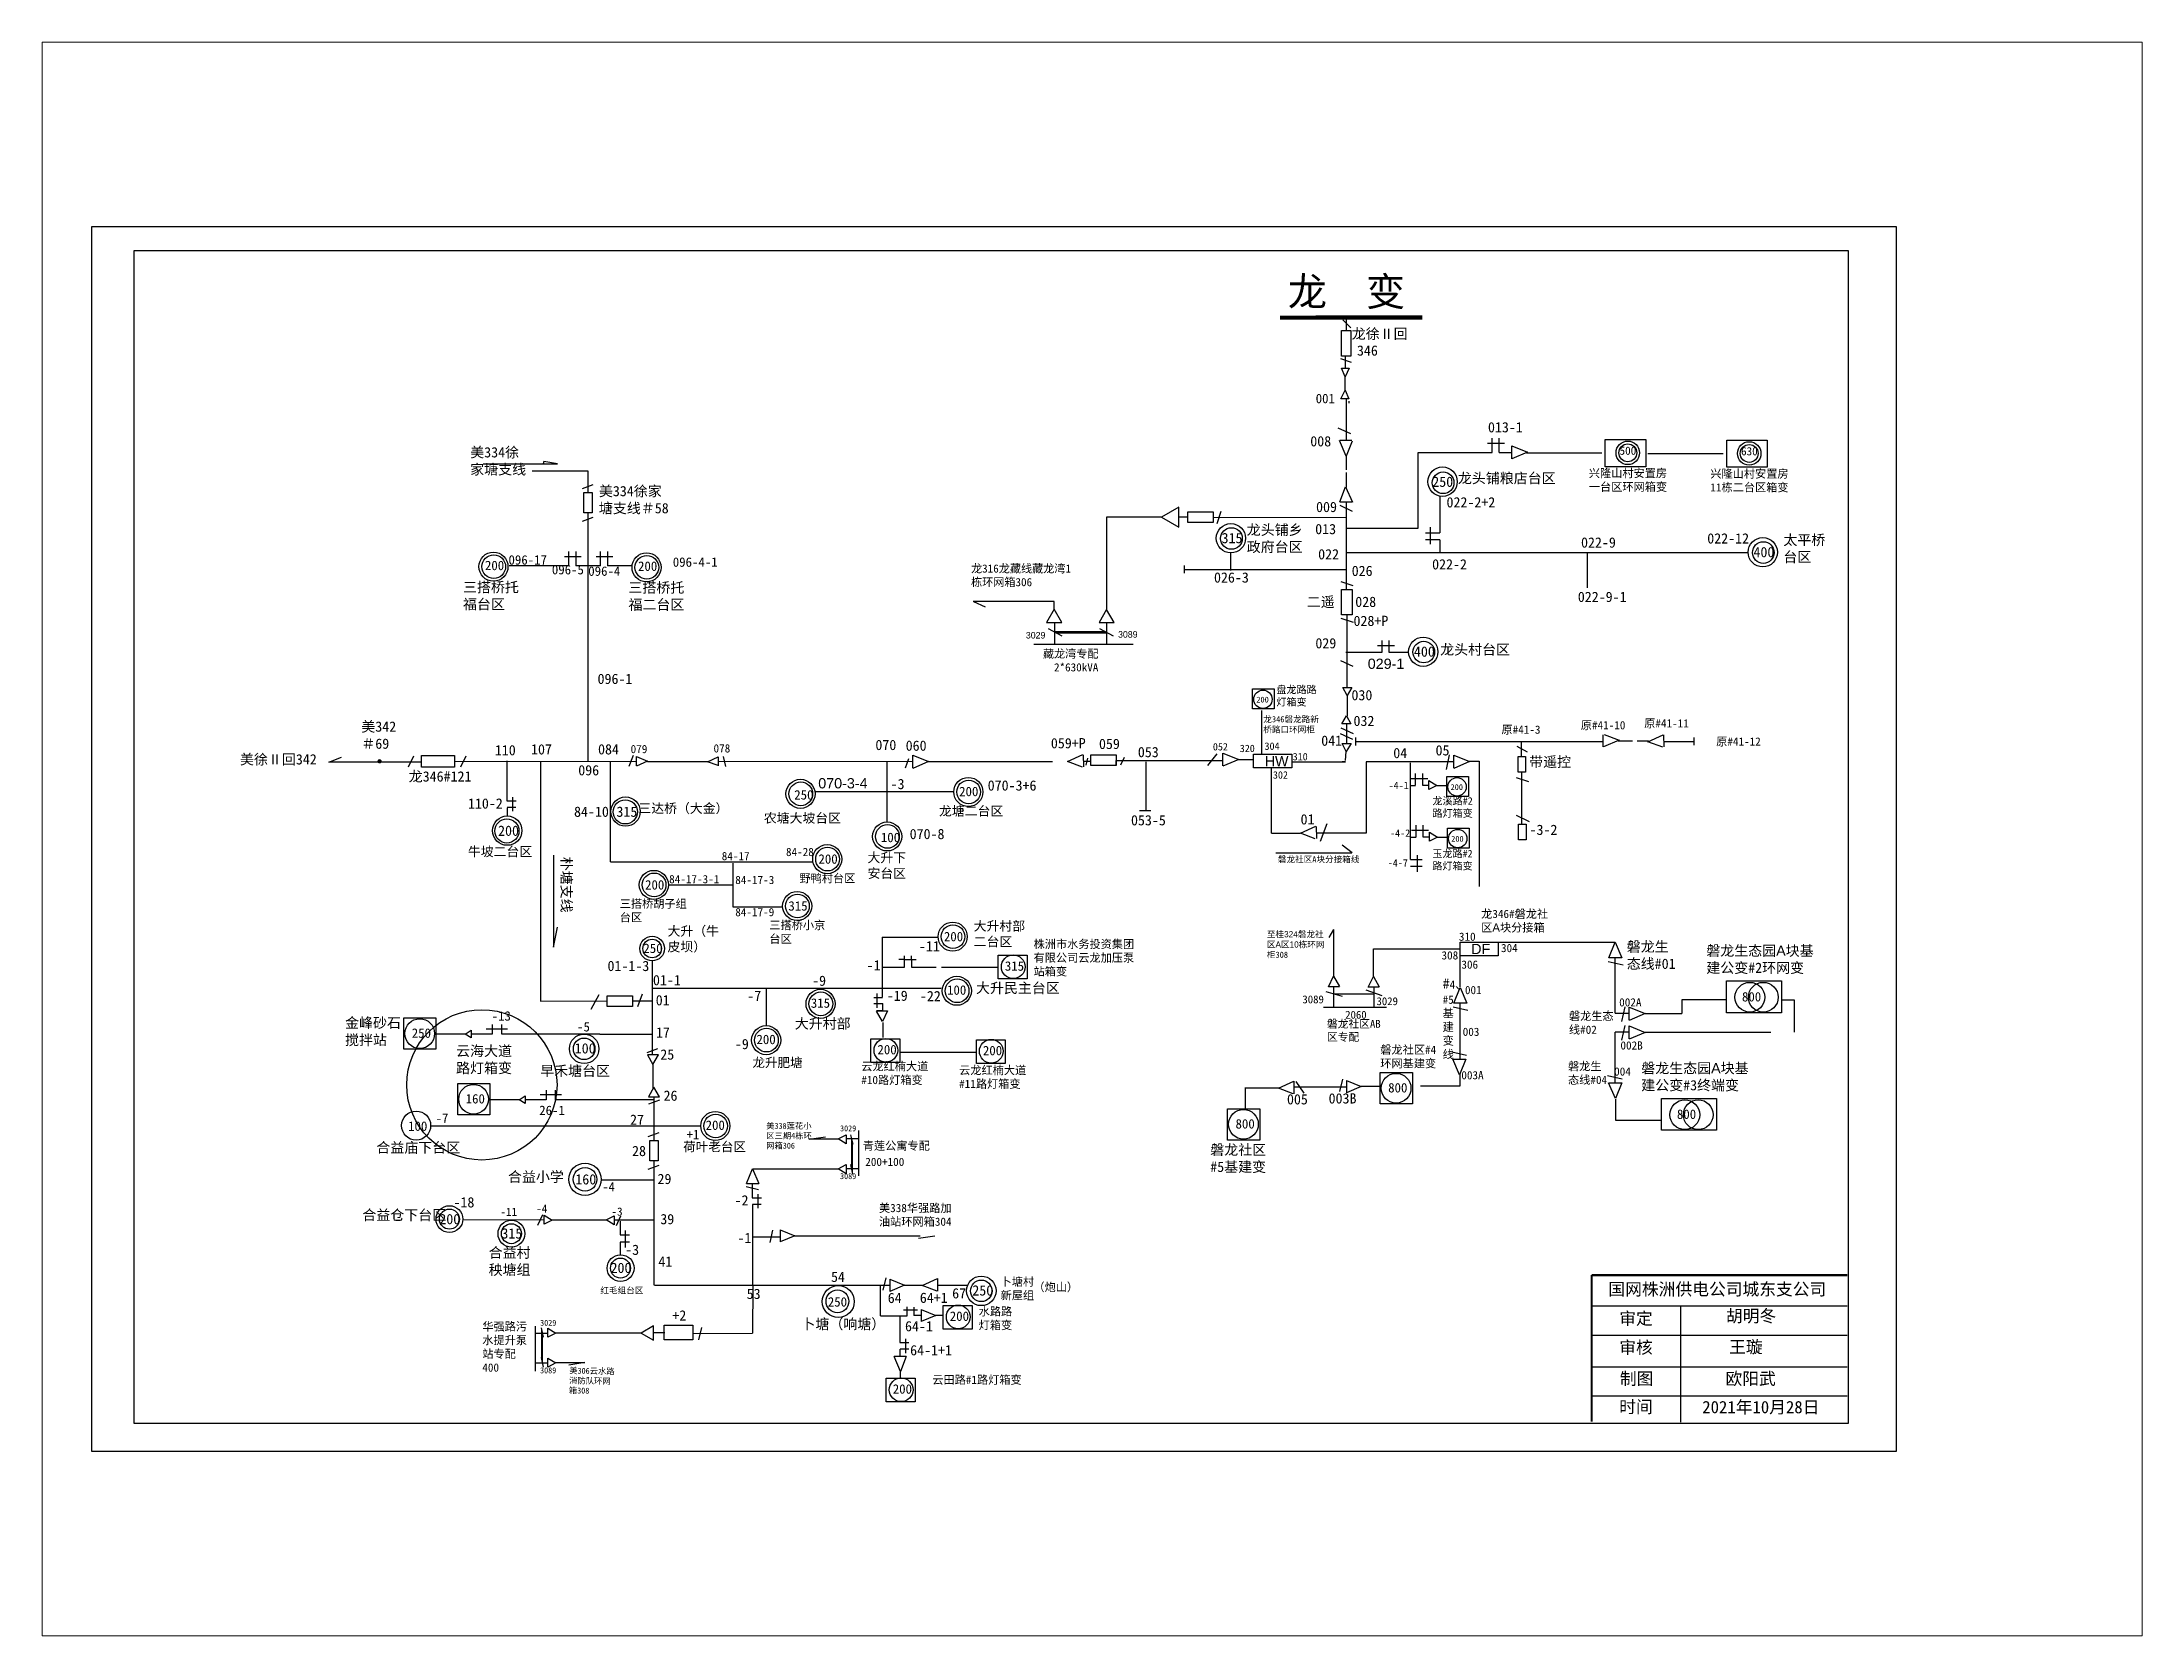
# Paper-space layout '布局1' of a CAD drawing. Extents: x 26 to 231, y 20 to 176.
# The model-space entities are those that its viewports show. They can reach past a viewport. Long polylines and large blocks are cut down to what shows.
import ezdxf

# ---------------------------------------------------------------- set-up
doc = ezdxf.new("R2010")
doc.units = 0
doc.header["$LTSCALE"] = 0.774411
doc.linetypes.add('ACAD_ISO02W100', pattern=[15, 12, -3])
doc.linetypes.add('DASHED2', pattern=[9.525, 6.35, -3.175])
doc.layers.get('0').update_dxf_attribs({"linetype": 'CONTINUOUS'})
for name, color, linetype in [('0-RefEdit0', 7, 'CONTINUOUS'), ('Layer2', 1, 'CONTINUOUS'), ('MiniCADViewLayer', 7, 'CONTINUOUS'), ('线型', 7, 'DASHED2')]:
    doc.layers.add(name, color=color, linetype=linetype)
doc.styles.add('hztxt_txtstyle_0.00_0_0', font='', dxfattribs={"bigfont": 'hztxt.shx'})
doc.styles.add('hztxt_txtstyle_1.99_0_0', font='', dxfattribs={"height": 1.9941, "bigfont": 'hztxt.shx'})
doc.styles.add('SimSun_txtstyle_1.80_0_0', font='', dxfattribs={"height": 1.8})
doc.styles.add('SimSun_txtstyle_2.00_0_0', font='', dxfattribs={"height": 2})
doc.styles.add('SimSun_txtstyle_2.30_0_0', font='', dxfattribs={"height": 2.3})
doc.styles.add('SimSun_txtstyle_2.50_0_0', font='', dxfattribs={"height": 2.5})
doc.styles.add('SimSun_txtstyle_3.00_0_0', font='', dxfattribs={"height": 3})
doc.styles.get("Standard").update_dxf_attribs({"font": '', "height": 2.5})
doc.styles.add('STYLE1', font='', dxfattribs={"height": 2.6})
doc.styles.add('字体', font='', dxfattribs={"height": 2.5})
doc.styles.get('hztxt_txtstyle_0.00_0_0').set_extended_font_data('hztxt')
doc.styles.get('hztxt_txtstyle_1.99_0_0').set_extended_font_data('hztxt')
doc.styles.get('SimSun_txtstyle_1.80_0_0').set_extended_font_data('SimSun')
doc.styles.get('SimSun_txtstyle_2.00_0_0').set_extended_font_data('SimSun')
doc.styles.get('SimSun_txtstyle_2.30_0_0').set_extended_font_data('SimSun')
doc.styles.get('SimSun_txtstyle_2.50_0_0').set_extended_font_data('SimSun')
doc.styles.get('SimSun_txtstyle_3.00_0_0').set_extended_font_data('SimSun')
doc.styles.get('Standard').set_extended_font_data('SimSun')
doc.styles.get('STYLE1').set_extended_font_data('SimSun')
doc.styles.get('字体').set_extended_font_data('SimSun')

msp = doc.modelspace()

# ---------------------------------------------------------------- hatches: boundary and pattern name
at = {"linetype": 'Continuous'}
h = msp.add_hatch(color=0, dxfattribs=at)
edge = h.paths.add_edge_path()
edge.add_arc((-17.28, 116.65), 0.523, 0, 360)

# ---------------------------------------------------------------- linework, layer by layer
at = {"color": 0, "linetype": 'Continuous'}
for p, q in [((219.79, 222.41), (217.82, 224.39)), ((218.49, 212.54), (218.49, 215.39)), ((220, 213.97), (217.34, 214.84)), ((218.4, 207.17), (218.4, 210.48)), ((218.64, 205.04), (218.64, 195.02)), ((216.65, 198.01), (219.68, 196.61)), ((218.67, 191.14), (217.05, 194.92)), ((217.09, 195), (220.01, 195)), ((254.27, 192), (254.27, 195.5)), ((255.96, 195.5), (255.96, 192)), ((22.84, 189.79), (22.69, 189.2)), ((26.12, 189.2), (22.84, 189.79)), ((220.11, 194.74), (218.67, 191.14)), ((218.69, 191.11), (218.69, 187.74)), ((236.2, 173.55), (236.2, 191.99)), ((236.2, 191.97), (254.28, 191.97)), ((253.18, 194.29), (257.29, 194.29)), ((255.97, 191.97), (259.03, 191.97)), ((259.1, 193.66), (262.96, 192.1)), ((259.1, 190.49), (259.1, 193.66)), ((262.96, 192.1), (259.1, 190.45)), ((8, 189.2), (26.15, 189.2)), ((33.63, 187.44), (19.94, 187.44)), ((33.63, 182.39), (33.63, 187.44)), ((218.69, 187.11), (218.69, 183.49)), ((32.22, 183.2), (34.88, 184.16)), ((220.01, 179.85), (217.12, 179.85)), ((217.14, 179.98), (218.5, 183.62)), ((218.5, 183.62), (220.21, 179.88)), ((218.64, 179.83), (218.65, 158.46)), ((241.57, 172.4), (241.57, 181.31)), ((32.22, 175.23), (34.88, 176.19)), ((33.63, 116.53), (33.63, 177.28)), ((187.16, 174.71), (188.15, 177.67)), ((217.09, 179.11), (220.12, 177.7)), ((218.72, 173.55), (236.2, 173.55)), ((238.06, 172.41), (241.56, 172.41)), ((241.56, 170.72), (238.06, 170.72)), ((239.27, 169.63), (239.27, 173.74)), ((241.57, 167.58), (241.57, 170.71)), ((28.95, 164.36), (14.33, 164.36)), ((27.86, 166.66), (31.97, 166.66)), ((28.95, 164.36), (28.95, 167.86)), ((30.64, 167.86), (30.64, 164.36)), ((36.67, 164.36), (30.65, 164.36)), ((35.59, 166.66), (39.7, 166.66)), ((36.68, 164.37), (36.68, 167.87)), ((38.37, 167.87), (38.37, 164.37)), ((44.4, 164.35), (38.37, 164.35)), ((179.19, 162.57), (179.19, 164.39)), ((190.48, 163.23), (190.48, 167.44)), ((218.85, 167.58), (316.71, 167.63)), ((277.48, 167.71), (277.48, 158.99)), ((217.32, 160.54), (220.28, 159.55)), ((217.39, 151.61), (220.35, 150.62)), ((226.34, 144.94), (230.44, 144.94)), ((227.42, 143.3), (227.42, 146.14)), ((229.11, 146.14), (229.11, 143.3)), ((217.27, 141.24), (220.3, 139.83)), ((218.57, 143.3), (227.42, 143.3)), ((229.11, 143.3), (233.68, 143.3)), ((217.16, 123.44), (220.19, 122.04)), ((217.32, 124.85), (220.35, 123.44)), ((281.41, 120.2), (281.41, 123.13)), ((281.66, 123.22), (285.26, 121.78)), ((292.3, 121.41), (296.04, 123.13)), ((296.12, 123.08), (296.19, 120.16)), ((44.66, 118.04), (43.6, 115.36)), ((112.85, 118.13), (116.7, 116.58)), ((112.85, 114.97), (112.85, 118.13)), ((150.63, 116.57), (154.37, 118.29)), ((154.45, 118.25), (154.52, 115.33)), ((188.59, 118.67), (192.45, 117.12)), ((188.59, 115.51), (188.59, 118.67)), ((220.92, 121.49), (281.15, 121.49)), ((243.12, 114.64), (243.92, 118.24)), ((244.9, 118.12), (248.76, 116.56)), ((244.9, 114.95), (244.9, 118.12)), ((260.33, 120.33), (262.87, 118.92)), ((261.37, 121.51), (261.37, 117.84)), ((285.26, 121.78), (281.48, 120.16)), ((285.04, 121.62), (288.55, 121.62)), ((289.67, 121.62), (292.42, 121.62)), ((295.94, 120.06), (292.3, 121.41)), ((296.08, 121.49), (303.46, 121.49)), ((-7.03, 116.45), (-29.69, 116.45)), ((-29.68, 116.45), (-26.57, 117.63)), ((-8.97, 117.89), (-10.31, 115.22)), ((1.17, 116.67), (45.37, 116.64)), ((3.78, 117.89), (2.44, 115.22)), ((13.83, 106.97), (13.83, 116.76)), ((22.08, 58.15), (22.08, 116.65)), ((39.03, 116.5), (39.03, 92.08)), ((45.41, 115.53), (45.41, 117.78)), ((45.41, 117.78), (48.14, 116.67)), ((48.14, 116.67), (45.41, 115.5)), ((62.75, 116.55), (65.41, 117.76)), ((65.33, 115.59), (62.75, 116.55)), ((65.39, 117.77), (65.39, 115.54)), ((65.39, 116.66), (112.71, 116.59)), ((66.56, 117.83), (67.13, 115.41)), ((106.58, 116.59), (106.58, 101.88)), ((111.07, 115.09), (111.87, 117.3)), ((116.7, 116.58), (112.85, 114.92)), ((154.27, 115.22), (150.63, 116.57)), ((156.42, 116.6), (154.45, 116.6)), ((155.2, 115.68), (155.64, 117.45)), ((163.68, 115.82), (164.52, 117.65)), ((169.77, 116.51), (169.77, 104.61)), ((192.45, 117.12), (188.59, 115.46)), ((244.86, 116.5), (223.54, 116.5)), ((234.3, 116.26), (234.3, 92.67)), ((235.57, 110.83), (235.57, 113.67)), ((237.26, 113.67), (237.26, 110.83)), ((248.76, 116.56), (244.9, 114.91)), ((261.46, 113.98), (261.46, 101.34)), ((122.71, 109.18), (88.95, 109.18)), ((234.48, 112.46), (238.59, 112.46)), ((237.26, 110.83), (238.83, 110.83)), ((260.19, 112.7), (263.16, 111.72)), ((168.18, 104.61), (170.96, 104.61)), ((260.19, 103.49), (263.3, 101.93)), ((207.5, 99.08), (211.24, 100.79)), ((211.13, 97.73), (207.5, 99.08)), ((211.31, 100.75), (211.39, 97.83)), ((234.63, 99.85), (238.74, 99.85)), ((235.72, 98.21), (235.72, 101.06)), ((237.41, 101.06), (237.41, 98.21)), ((237.41, 98.21), (238.98, 98.21)), ((234.38, 92.66), (237.22, 92.66)), ((236.02, 93.75), (236.02, 89.64)), ((39.08, 92.08), (88.35, 92.08)), ((68.94, 91.82), (68.94, 81.16)), ((237.22, 90.97), (234.38, 90.97)), ((68.94, 81.16), (81.13, 81.16)), ((282.77, 68.69), (284.33, 72.55)), ((284.33, 72.55), (285.98, 68.69)), ((286.25, 66.92), (282.65, 67.72)), ((285.94, 68.69), (282.77, 68.69)), ((22.01, 58.15), (38.3, 58.17)), ((34.37, 56.2), (36.35, 59.72)), ((44.48, 58.18), (49.32, 58.18)), ((45.8, 56.86), (46.9, 59.94)), ((49.29, 61.31), (119.83, 61.31)), ((248.39, 55.85), (244.8, 56.65)), ((244.92, 57.63), (246.47, 61.49)), ((248.08, 57.63), (244.92, 57.63)), ((246.47, 61.49), (248.12, 57.63)), ((285.97, 53.17), (286.77, 56.77)), ((287.75, 56.64), (291.61, 55.09)), ((287.75, 53.48), (287.75, 56.64)), ((13.95, 51.26), (8.76, 51.26)), ((10.24, 52.43), (10.24, 50.09)), ((12.55, 50.09), (12.55, 52.41)), ((284.28, 55.17), (287.75, 55.18)), ((285.97, 48.59), (286.77, 52.19)), ((291.61, 55.09), (287.75, 53.44)), ((287.75, 48.9), (287.75, 52.07)), ((287.75, 52.07), (291.61, 50.51)), ((3.63, 50.08), (5.12, 51.01)), ((5.12, 49.17), (3.63, 50.08)), ((5.12, 51.01), (5.12, 49.17)), ((10.24, 50.09), (5.12, 50.09)), ((36.47, 50.09), (12.55, 50.09)), ((48, 45.57), (50.66, 46.54)), ((284.25, 50.58), (284.25, 38.29)), ((284.28, 50.6), (287.75, 50.6)), ((291.61, 50.51), (287.75, 48.86)), ((244.42, 45.75), (248.01, 44.96)), ((246.34, 40.12), (244.68, 43.98)), ((244.73, 43.98), (247.89, 43.98)), ((247.89, 43.98), (246.34, 40.12)), ((23.4, 36.42), (23.4, 34.08)), ((25.7, 34.08), (25.7, 36.4)), ((202.12, 36.89), (205.86, 38.6)), ((205.76, 35.53), (202.12, 36.89)), ((206.4, 38.55), (208.35, 35.7)), ((217.12, 36.1), (217.83, 39.12)), ((218.72, 38.76), (222.32, 37.32)), ((222.32, 37.32), (218.72, 35.77)), ((246.38, 40.25), (246.38, 37.35)), ((282.45, 39.97), (286.04, 39.18)), ((284.37, 34.34), (282.71, 38.2)), ((282.76, 38.2), (285.92, 38.2)), ((285.92, 38.2), (284.37, 34.34)), ((16.79, 34.07), (18.27, 35)), ((18.27, 33.15), (16.79, 34.07)), ((18.27, 35), (18.27, 33.15)), ((23.4, 34.08), (18.27, 34.08)), ((27.11, 35.25), (21.91, 35.25)), ((49.62, 34.08), (25.7, 34.08)), ((48.44, 33.04), (51.1, 34.01)), ((48.32, 25.07), (50.98, 26.04)), ((99.73, 26.22), (99.73, 26.22)), ((48.32, 17.1), (50.98, 18.07)), ((72.3, 13.64), (73.74, 17.24)), ((73.74, 17.24), (75.29, 13.64)), ((75.22, 12.12), (72.2, 12.83)), ((41.46, 4.43), (41.46, 1.14)), ((41.46, 1.14), (43.76, 1.14)), ((42.65, 2.14), (42.65, -1.97)), ((78.04, -0.77), (78.74, 2.25)), ((80.51, 2.34), (84.11, 0.9)), ((84.11, 0.9), (80.51, -0.64)), ((43.7, -0.69), (41.46, -0.69)), ((41.46, -0.69), (41.46, -3.73)), ((105.64, -12.41), (106.34, -9.39)), ((107.24, -9.75), (110.84, -11.19)), ((115.19, -11.24), (118.93, -9.53)), ((110.84, -11.19), (107.24, -12.74)), ((118.83, -12.6), (115.19, -11.24)), ((114.94, -17.1), (118.54, -18.54)), ((118.54, -18.54), (114.94, -20.08)), ((278.61, -16.24), (340.97, -16.24)), ((300.25, -16.24), (300.25, -44.58)), ((60.64, -24.54), (61.35, -21.52)), ((278.61, -23.34), (340.97, -23.34)), ((109.86, -32.22), (108.31, -28.62)), ((111.3, -28.62), (109.86, -32.22)), ((278.61, -31.09), (340.97, -31.09)), ((278.61, -38.19), (340.97, -38.19))]:
    msp.add_line(p, q, dxfattribs=at)
at = {"color": 0, "linetype": 'ACAD_ISO02W100'}
msp.add_line((218.71, 221.81), (218.71, 224.89), dxfattribs=at)
at = {"color": 0, "linetype": 'Continuous', "ltscale": 2}
for p, q in [((218.39, 210.47), (217.49, 212.56)), ((217.49, 212.56), (219.39, 212.56)), ((219.39, 212.56), (218.39, 210.47)), ((217.39, 205.08), (218.39, 207.17)), ((219.29, 205.08), (217.39, 205.08)), ((218.39, 207.17), (219.29, 205.08))]:
    msp.add_line(p, q, dxfattribs=at)
at = {"color": 0, "linetype": 'DASHED2'}
for p, q in [((262.66, 191.9), (281.04, 191.9)), ((292.31, 191.76), (310.68, 191.76)), ((173.57, 176.19), (160.19, 176.19)), ((160.19, 176.19), (160.19, 171.97)), ((198.09, 118.56), (198.09, 129.02)), ((218.88, 132.67), (218.88, 127.75)), ((220.93, 122.45), (220.93, 120.53)), ((303.5, 122.47), (303.5, 120.55)), ((48.11, 116.64), (62.89, 116.61)), ((116.45, 116.6), (150.68, 116.6)), ((192.45, 117.12), (196.04, 117.12)), ((200.43, 99.09), (200.43, 115.02)), ((205.37, 116.5), (218.52, 116.5)), ((248.68, 116.65), (251.12, 116.65)), ((251.12, 116.65), (251.12, 72.55)), ((234.4, 110.78), (235.58, 110.78)), ((240.82, 110.72), (243.18, 110.72)), ((200.43, 99.09), (207.5, 99.08)), ((234.56, 98.17), (235.73, 98.17)), ((240.97, 98.11), (243.33, 98.11)), ((255.78, 72.55), (284.33, 72.55)), ((225.36, 70.87), (246.45, 70.87)), ((246.45, 61.63), (246.45, 69.19)), ((300.67, 55.13), (300.67, 58.52)), ((300.67, 58.52), (311.46, 58.52)), ((324.95, 58.46), (328.03, 58.46)), ((328.03, 58.46), (328.03, 50.53)), ((291.75, 55.11), (300.61, 55.11)), ((3.63, 50.08), (-3.48, 50.08)), ((291.75, 50.53), (328.03, 50.53)), ((49.45, 42.71), (49.45, 36.69)), ((202.35, 36.86), (193.93, 36.86)), ((193.98, 36.72), (193.98, 31.84)), ((205.86, 38.6), (205.86, 35.5)), ((218.72, 38.76), (218.72, 35.77)), ((227.04, 37.3), (222.25, 37.3)), ((246.38, 37.35), (236.79, 37.35)), ((16.79, 34.07), (9.67, 34.07)), ((284.39, 34.2), (284.39, 29.06)), ((284.41, 29.06), (295.64, 29.06)), ((87.59, 24.44), (91.53, 25.03)), ((94.66, 24.44), (87.59, 24.44)), ((97.91, 24.5), (97.9, 17.22)), ((98.11, 23.55), (98.09, 16.28)), ((73.78, 17.22), (94.61, 17.22)), ((72.3, 13.64), (75.29, 13.64)), ((38.1, 4.7), (24.87, 4.71)), ((80.51, 2.34), (80.51, -0.64)), ((84.15, 0.88), (118.06, 0.88)), ((114.28, 0.29), (118.22, 0.89)), ((107.24, -9.75), (107.24, -12.74)), ((118.93, -9.53), (118.93, -12.63)), ((110.82, -11.18), (115.33, -11.18)), ((114.94, -17.1), (114.94, -20.08)), ((22.3, -29.2), (22.32, -21.92)), ((22.5, -30.15), (22.51, -22.87)), ((46.63, -22.87), (25.8, -22.87)), ((25.75, -30.08), (32.82, -30.08)), ((32.82, -30.08), (28.89, -30.68)), ((111.3, -28.62), (108.31, -28.62))]:
    msp.add_line(p, q, dxfattribs=at)
at = {"color": 0}
for p, q in [((179.98, 176.21), (177.82, 176.2)), ((218.71, 163.33), (179.38, 163.33)), ((218.79, 152.42), (218.79, 134.62)), ((218.76, 125.71), (218.76, 121.11)), ((184.86, 115.62), (187.19, 118.5)), ((218.52, 116.88), (218.66, 119.03)), ((162.54, 115.63), (162.54, 116.88)), ((162.54, 116.88), (188.34, 116.88)), ((218.52, 116.5), (217.69, 116.5)), ((218.52, 116.5), (218.52, 116.5)), ((223.54, 116.5), (223.54, 99.09)), ((223.54, 99.09), (211.51, 99.15)), ((212.39, 97.16), (214, 101.5)), ((25.2, 93.77), (25.2, 71.26)), ((53.22, 86.49), (68.94, 86.49)), ((25.2, 71.26), (26.13, 76.19)), ((105.43, 73.74), (119.16, 73.74)), ((49.29, 67.96), (49.3, 44.99)), ((36.47, 50.09), (49.28, 50.09)), ((205.99, 37.22), (218.81, 37.22)), ((49.68, 34.81), (49.68, 24.11)), ((-4.81, 27.69), (61.12, 27.67)), ((49.68, 19.16), (49.7, -11.18)), ((36.92, 14.56), (49.73, 14.56)), ((73.75, 10.16), (73.75, 13.73)), ((73.92, 0.6), (80.44, 0.6)), ((49.85, -11.18), (107.24, -11.18)), ((73.8, -11.13), (73.77, -22.91)), ((118.91, -11.18), (126.23, -11.18)), ((104.97, -18.68), (111.49, -18.68)), ((109.72, -18.65), (109.72, -25.17)), ((49.69, -22.72), (52.38, -22.72)), ((59.2, -22.93), (73.77, -22.91))]:
    msp.add_line(p, q, dxfattribs=at)
at = {"color": 7}
for p, q in [((201.5, 94.31), (220.06, 94.31)), ((220.09, 94.33), (217.68, 96.22))]:
    msp.add_line(p, q, dxfattribs=at)
at = {"color": 0, "linetype": 'ByBlock'}
for p, q in [((284.25, 68.67), (284.25, 55.17)), ((246.4, 57.6), (246.4, 44.1)), ((73.8, -11.13), (73.8, 8.54))]:
    msp.add_line(p, q, dxfattribs=at)
for p, q in [((22.5, 6.01), (21.26, 3.35)), ((41.53, 5.62), (40.5, 3.31)), ((22.94, 4.69), (3.1, 4.79)), ((49.74, 4.67), (40.22, 4.67))]:
    msp.add_line(p, q)
msp.add_lwpolyline([(-87.52, 247.13), (352.95, 247.13), (352.95, -51.75), (-87.52, -51.75)], close=True)
at = {"color": 0}
for points in [[(-77.2, 241.25), (341.18, 241.25), (341.18, -44.89), (-77.2, -44.89)], [(-77.2, 241.25), (341.18, 241.25), (341.18, -44.89), (-77.2, -44.89)], [(173.57, 176.19), (177.82, 173.74), (177.82, 178.65)], [(46.59, -22.86), (49.59, -24.59), (49.59, -21.13)], [(52.23, -20.9), (59.19, -20.9), (59.19, -24.51), (52.23, -24.51)]]:
    msp.add_lwpolyline(points, close=True, dxfattribs=at)
at = {"color": 0, "linetype": 'Continuous'}
for points, const_width in [([(237.26, 224.94), (202.53, 224.92)], 1), ([(278.57, -8.73), (278.57, -44.46)], 0.5), ([(278.61, -8.73), (340.97, -8.73)], 0.5)]:
    msp.add_lwpolyline(points, dxfattribs=dict(at, const_width=const_width))
for points in [[(219.76, 221.74), (219.76, 215.49), (217.54, 215.49), (217.54, 221.74)], [(281.91, 195.16), (291.79, 195.16), (291.79, 188.53), (281.91, 188.53)], [(311.56, 195.02), (321.43, 195.02), (321.43, 188.39), (311.56, 188.39)], [(32.58, 182.23), (34.64, 182.23), (34.64, 177.28), (32.58, 177.28)], [(179.98, 177.5), (186.16, 177.5), (186.16, 174.91), (179.98, 174.91)], [(220.11, 158.6), (220.11, 152.42), (217.52, 152.42), (217.52, 158.6)], [(195.82, 134.31), (201.12, 134.31), (201.12, 129.46), (195.82, 129.46)], [(-7.06, 118.08), (0.98, 118.08), (0.98, 115.22), (-7.06, 115.22)], [(156.36, 118.22), (162.54, 118.22), (162.54, 115.63), (156.36, 115.63)], [(196.04, 118.39), (205.37, 118.39), (205.37, 115.02), (196.04, 115.02)], [(243.22, 112.95), (248.52, 112.95), (248.52, 108.1), (243.22, 108.1)], [(262.44, 113.98), (260.62, 113.98), (260.62, 117.82), (262.44, 117.82)], [(243.37, 100.33), (248.67, 100.33), (248.67, 95.49), (243.37, 95.49)], [(260.76, 101.34), (262.61, 101.34), (262.61, 97.47), (260.76, 97.47)], [(246.45, 72.55), (255.78, 72.55), (255.78, 69.19), (246.45, 69.19)], [(311.48, 63.07), (324.94, 63.07), (324.94, 55.27), (311.48, 55.27)], [(38.3, 59.44), (44.48, 59.44), (44.48, 56.85), (38.3, 56.85)], [(-11.37, 54.03), (-3.51, 54.03), (-3.51, 46.37), (-11.37, 46.37)], [(1.79, 38.01), (9.65, 38.01), (9.65, 30.36), (1.79, 30.36)], [(226.96, 40.7), (234.82, 40.7), (234.82, 33.04), (226.96, 33.04)], [(189.71, 31.89), (197.57, 31.89), (197.57, 24.23), (189.71, 24.23)], [(295.6, 34.41), (309.06, 34.41), (309.06, 26.62), (295.6, 26.62)], [(48.69, 24.11), (50.74, 24.11), (50.74, 19.16), (48.69, 19.16)]]:
    msp.add_lwpolyline(points, close=True, dxfattribs=at)
at = {"color": 7, "linetype": 'DASHED2'}
for points in [[(160.19, 171.97), (160.19, 153.69)], [(147.38, 153.7), (147.38, 155.6), (127.58, 155.6)]]:
    msp.add_lwpolyline(points, dxfattribs=at)
at = {"color": 7, "linetype": 'Continuous'}
for points in [[(127.68, 155.6), (130.58, 154.3)], [(145.93, 149.05), (149.23, 147.25)], [(147.44, 150.47), (147.44, 145.13)], [(158.48, 149.03), (161.78, 147.24)], [(160.19, 150.48), (160.19, 145.14)], [(166.64, 145.14), (142.46, 145.14)], [(147.44, 148.34), (159.82, 148.34)], [(147.9, 147.97), (160.23, 147.97)]]:
    msp.add_lwpolyline(points, dxfattribs=at)
for points in [[(147.37, 153.74), (145.52, 150.54), (149.22, 150.54)], [(160.19, 153.69), (158.34, 150.48), (162.04, 150.48)]]:
    msp.add_lwpolyline(points, close=True, dxfattribs=at)
at = {"color": 0, "linetype": 'DASHED2'}
for points in [[(49.46, 42.68), (50.81, 45.01), (48.12, 45.01)], [(49.68, 37.15), (48.33, 34.81), (51.02, 34.81)]]:
    msp.add_lwpolyline(points, close=True, dxfattribs=at)
at = {"color": 0, "linetype": 'Continuous'}
for centre, radius in [((287.4, 191.91), 2.87), ((287.4, 191.91), 2.18), ((317.04, 191.77), 2.87), ((317.04, 191.77), 2.18), ((242.18, 184.88), 3.58), ((242.33, 184.6), 2.64), ((190.53, 171.08), 3.58), ((190.65, 171.01), 2.64), ((320.36, 167.66), 3.58), ((320.48, 167.59), 2.64), ((237.48, 143.38), 3.58), ((237.6, 143.31), 2.64), ((198.34, 131.78), 2.24), ((42.77, 104.38), 3.58), ((245.74, 110.42), 2.24), ((13.89, 99.73), 3.58), ((13.8, 99.66), 2.95), ((42.69, 104.31), 2.95), ((245.9, 97.8), 2.24), ((317.2, 59.08), 3.63), ((320.48, 59.08), 3.63), ((-7.48, 50.2), 3.63), ((5.67, 34.19), 3.63), ((230.85, 36.88), 3.63), ((193.59, 28.07), 3.63), ((301.32, 30.42), 3.63), ((304.6, 30.42), 3.63), ((-0.23, 4.94), 3.27), ((14.9, 1.39), 3.27), ((41.56, -7.02), 3.27), ((94.49, -15.12), 2.78)]:
    msp.add_circle(centre, radius, dxfattribs=at)
at = {"color": 0}
for centre, radius in [((10.52, 164.14), 3.55), ((47.89, 163.97), 3.55), ((85.46, 108.71), 3.55), ((126.44, 109.17), 3.55), ((106.62, 98.32), 3.55), ((91.99, 92.78), 3.55), ((49.67, 86.49), 3.55), ((84.65, 81.34), 3.55), ((122.62, 73.86), 3.55), ((49.26, 70.96), 3), ((49.26, 70.96), 2.27), ((123.62, 60.66), 3.55), ((90.36, 57.47), 3.55), ((77.09, 48.61), 3.55), ((32.65, 46.49), 3.6), ((32.65, 46.49), 2.63), ((-8.36, 27.76), 3.55), ((64.68, 27.67), 3.55), ((32.87, 14.64), 3.96), ((32.87, 14.64), 2.89), ((129.6, -12.57), 3.6), ((129.6, -12.57), 2.63), ((94.69, -15.18), 3.9)]:
    msp.add_circle(centre, radius, dxfattribs=at)
at = {"color": 1}
msp.add_circle((7.7, 37.7), 18.34, dxfattribs=at)
at = {"layer": '0-RefEdit0', "color": 0, "linetype": 'ByBlock', "ltscale": 2}
for p, q in [((219.3, 204.49), (219.3, 204.04)), ((217.88, 134.62), (220.08, 134.62)), ((218.88, 132.67), (217.88, 134.62)), ((220.08, 134.62), (218.88, 132.67)), ((217.58, 125.83), (218.78, 127.78)), ((219.78, 125.83), (217.58, 125.83)), ((218.78, 127.78), (219.78, 125.83)), ((217.66, 120.99), (219.87, 120.99)), ((218.66, 119.03), (217.66, 120.99)), ((219.87, 120.99), (218.66, 119.03)), ((238.84, 109.77), (238.84, 111.98)), ((238.84, 111.98), (240.8, 110.78)), ((240.8, 110.78), (238.84, 109.77)), ((238.99, 97.16), (238.99, 99.36)), ((238.99, 99.36), (240.95, 98.16)), ((240.95, 98.16), (238.99, 97.16)), ((99.73, 15.5), (99.73, 26.53)), ((94.68, 24.51), (96.63, 25.51)), ((96.63, 23.31), (94.68, 24.51)), ((96.63, 25.51), (96.63, 23.31)), ((99.69, 24.5), (96.65, 24.5)), ((97.69, 25.52), (98.21, 23.19)), ((94.66, 17.23), (96.62, 18.24)), ((96.62, 16.03), (94.66, 17.23)), ((96.62, 18.24), (96.62, 16.03)), ((99.68, 17.22), (96.63, 17.22)), ((97.67, 18.25), (98.19, 15.92)), ((22.87, 3.7), (22.87, 5.9)), ((22.87, 5.9), (24.82, 4.7)), ((38.06, 4.73), (40.01, 5.73)), ((40.01, 5.73), (40.01, 3.52)), ((24.82, 4.7), (22.87, 3.7)), ((40.01, 3.52), (38.06, 4.73)), ((104.97, -18.68), (104.96, -11.06)), ((20.68, -21.15), (20.68, -32.18)), ((20.74, -22.87), (23.78, -22.87)), ((22.74, -23.89), (22.22, -21.56)), ((23.79, -23.88), (23.79, -21.68)), ((23.79, -21.68), (25.75, -22.88)), ((25.75, -22.88), (23.79, -23.88)), ((20.72, -30.15), (23.77, -30.15)), ((22.73, -31.17), (22.21, -28.84)), ((23.78, -31.16), (23.78, -28.95)), ((23.78, -28.95), (25.73, -30.16)), ((25.73, -30.16), (23.78, -31.16))]:
    msp.add_line(p, q, dxfattribs=at)
at = {"layer": '0-RefEdit0', "color": 0, "ltscale": 2}
for p, q in [((15.25, 104.45), (15.25, 107.91)), ((13.81, 106.99), (16.03, 106.99)), ((15.96, 105.36), (13.88, 105.36)), ((13.98, 103.44), (13.98, 105.27)), ((105.39, 73.73), (105.39, 59.06)), ((214.37, 61.65), (215.6, 64.25)), ((217.03, 61.65), (214.37, 61.65)), ((215.6, 64.25), (217.03, 61.71)), ((224.06, 61.54), (225.3, 64.15)), ((226.73, 61.54), (224.06, 61.54)), ((225.3, 64.15), (226.73, 61.61)), ((77.09, 61.24), (77.09, 52.17)), ((105.55, 57.43), (103.34, 57.43)), ((103.4, 59.05), (105.49, 59.05)), ((104.12, 59.97), (104.12, 56.51)), ((105.45, 57.52), (105.45, 55.83)), ((105.45, 55.76), (104.02, 55.76)), ((104.02, 55.76), (106.69, 55.76)), ((105.45, 53.16), (104.02, 55.7)), ((106.69, 55.76), (105.45, 53.16)), ((75.14, 7.61), (75.14, 11.06)), ((73.71, 10.15), (75.92, 10.15)), ((75.86, 8.52), (73.78, 8.52)), ((114.06, -17.24), (110.61, -17.24)), ((111.52, -18.67), (111.52, -16.46)), ((114.83, -18.61), (113.13, -18.61)), ((113.15, -16.53), (113.15, -18.61)), ((120.24, -18.54), (118.54, -18.54)), ((109.72, -25.2), (111.94, -25.2)), ((111.16, -27.74), (111.16, -24.29)), ((109.79, -28.51), (109.79, -26.81)), ((111.87, -26.83), (109.79, -26.83)), ((109.86, -33.92), (109.86, -32.22))]:
    msp.add_line(p, q, dxfattribs=at)
at = {"layer": '0-RefEdit0', "color": 0, "linetype": 'Continuous'}
for p, q in [((214.52, 73.69), (215.66, 75.62)), ((215.68, 56.61), (215.68, 61.54)), ((225.39, 61.54), (225.39, 56.61)), ((213.1, 56.68), (228.51, 56.68)), ((213.7, 60.46), (217.65, 59.36)), ((215.53, 59.91), (225.29, 59.91)), ((223.45, 60.87), (227.33, 59.52))]:
    msp.add_line(p, q, dxfattribs=at)
at = {"layer": '0-RefEdit0', "color": 0, "linetype": 'DASHED2'}
for p, q in [((215.63, 64.19), (215.63, 75.58)), ((225.3, 64.15), (225.36, 70.87))]:
    msp.add_line(p, q, dxfattribs=at)
at = {"layer": '0-RefEdit0', "color": 0, "ltscale": 2}
for points in [[(133.75, 69.33), (140.77, 69.33), (140.77, 63.56), (133.75, 63.56)], [(102.66, 48.92), (109.68, 48.92), (109.68, 43.16), (102.66, 43.16)], [(128.39, 48.71), (135.41, 48.71), (135.41, 42.95), (128.39, 42.95)], [(120.32, -16.11), (127.34, -16.11), (127.34, -21.88), (120.32, -21.88)], [(106.4, -33.89), (113.42, -33.89), (113.42, -39.65), (106.4, -39.65)]]:
    msp.add_lwpolyline(points, close=True, dxfattribs=at)
at = {"layer": 'Layer2', "color": 0, "linetype": 'Continuous'}
for centre, radius in [((10.59, 164.14), 2.89), ((47.96, 163.97), 2.89), ((85.54, 108.71), 2.89), ((126.52, 109.17), 2.89), ((106.69, 98.32), 2.89), ((92.06, 92.78), 2.89), ((49.74, 86.49), 2.89), ((84.72, 81.34), 2.89), ((122.69, 73.86), 2.89), ((137.39, 66.52), 2.89), ((123.69, 60.66), 2.89), ((90.43, 57.47), 2.89), ((77.16, 48.61), 2.89), ((106.3, 46.12), 2.89), ((132.03, 45.9), 2.89), ((64.75, 27.67), 2.89), ((-0.23, 4.94), 2.44), ((14.9, 1.39), 2.44), ((41.54, -7.01), 2.44), ((123.96, -18.92), 2.89), ((110.04, -36.7), 2.89)]:
    msp.add_circle(centre, radius, dxfattribs=at)
at = {"layer": 'MiniCADViewLayer', "color": 0}
for p, q in [((218.64, 176.06), (186.16, 176.15)), ((110.84, 68.3), (109.48, 68.3)), ((110.84, 66.39), (110.84, 69.2)), ((110.84, 66.39), (110.84, 68.56)), ((110.84, 68.32), (113.74, 68.32)), ((112.57, 68.32), (112.57, 69.2)), ((112.57, 68.32), (112.57, 66.39)), ((105.39, 66.39), (110.84, 66.39)), ((112.57, 66.39), (118.62, 66.39))]:
    msp.add_line(p, q, dxfattribs=at)
at = {"layer": 'MiniCADViewLayer', "color": 0, "linetype": 'DASHED2'}
msp.add_line((119.92, 66.39), (133.6, 66.39), dxfattribs=at)
at = {"layer": '线型', "color": 0, "linetype": 'DASHED2'}
for p, q in [((105.59, 52.95), (105.59, 49.28)), ((109.79, 45.71), (128.16, 45.71))]:
    msp.add_line(p, q, dxfattribs=at)

# ---------------------------------------------------------------- texts
at = {"color": 0, "linetype": 'Continuous', "attachment_point": 1}
for s, insert, char_height, width, style in [('龙  变', (204.43, 234.76), 7, 38.5293, '字体'), ('美334徐家塘支线', (4.85, 193.3), 2.5, 13.9826, '字体'), ('龙头铺粮店台区', (245.92, 186.99), 2.5, 26.9364, '字体'), ('美334徐家塘支线＃58', (36.26, 183.83), 2.5, 17.6535, '字体'), ('龙头铺乡政府台区', (194.39, 174.38), 2.5, 13.9826, '字体'), ('太平桥\\P台区', (325.38, 171.92), 2.5, 21.1002, '字体'), ('022-2', (239.64, 165.97), 2.5, 5.6554, 'SimSun_txtstyle_2.50_0_0'), ('三搭桥托福台区', (3.09, 160.39), 2.5, 14.3641, '字体'), ('三搭桥托福二台区', (43.47, 160.29), 2.5, 14.3641, '字体'), ('二遥', (209.05, 156.8), 2.5, 13.9826, '字体'), ('028+P', (220.45, 152.17), 2.5, 5.6554, 'SimSun_txtstyle_2.50_0_0'), ('龙头村台区', (241.6, 145.17), 2.5, 33.2333, '字体'), ('盘龙路路灯箱变', (201.63, 135.03), 1.8, 11.0167, '字体'), ('带遥控', (263.33, 117.78), 2.5, 11.9233, '字体'), ('{\\fArial|b0|i0|c0|p32;070-3-4}', (89.8, 112.54), 2.5, 5.4797, 'SimSun_txtstyle_2.50_0_0'), ('-4-1', (229.02, 111.68), 1.8, 12.3111, 'SimSun_txtstyle_1.80_0_0'), ('龙溪路#2路灯箱变', (239.74, 107.88), 1.8, 11.0167, '字体'), ('84-10', (30.19, 105.6), 2.5, 5.4797, 'SimSun_txtstyle_2.50_0_0'), ('三达桥（大金）', (45.91, 106.34), 2.3, 22.5723, '字体'), ('农塘大坡台区', (76.53, 103.96), 2.3, 22.5723, '字体'), ('龙塘二台区', (119.28, 105.67), 2.3, 22.5723, '字体'), ('-4-2', (229.39, 100.02), 1.8, 12.3111, 'SimSun_txtstyle_1.80_0_0'), ('牛坡二台区', (4.29, 95.78), 2.3, 22.5723, '字体'), ('84-17', (66.24, 94.52), 2, 5.4797, 'SimSun_txtstyle_2.50_0_0'), ('84-28', (81.92, 95.53), 2, 5.4797, 'SimSun_txtstyle_2.50_0_0'), ('大升下安台区', (101.83, 94.31), 2.3, 9.9002, '字体'), ('磐龙社区A块分接箱线', (201.99, 93.48), 1.5, 20.9373, '字体'), ('-4-7', (228.82, 92.75), 1.8, 12.3111, 'SimSun_txtstyle_1.80_0_0'), ('玉龙路#2路灯箱变', (239.71, 95.03), 1.8, 11.0167, '字体'), ('84-17-3-1', (53.41, 88.9), 2, 5.4797, 'SimSun_txtstyle_2.50_0_0'), ('84-17-3', (69.54, 88.7), 2, 5.4797, 'SimSun_txtstyle_2.50_0_0'), ('{\\H0.8696x;野鸭村台区}', (85.21, 89.1), 2.3, 13.9826, '字体'), ('三搭桥胡子组台区', (41.35, 82.89), 2, 18.7975, 'SimSun_txtstyle_2.50_0_0'), ('84-17-9', (69.54, 80.85), 2, 5.4797, 'SimSun_txtstyle_2.50_0_0'), ('{\\H0.8696x;三搭桥小京台区}', (77.87, 77.66), 2.3, 13.9826, '字体'), ('大升村部二台区', (127.74, 77.62), 2.3, 13.3824, '字体'), ('{\\H0.92x;大升（牛皮坝）}', (53.02, 76.38), 2.5, 13.9826, '字体'), ('至桂{\\f\uffbfﾬￌﾣﾤ_GB2312|b0|i0|c134|p49;324}磐龙社区{\\f\uffbfﾬￌﾣﾤ_GB2312|b0|i0|c134|p49;A}区{\\f\uffbfﾬￌﾣﾤ_GB2312|b0|i0|c134|p49;10}栋环网柜308', (199.31, 75.2), 1.5, 15.3931, '字体'), ('大升民主台区', (128.3, 62.59), 2.5, 27.9356, '字体'), ('001', (247.65, 61.84), 2, 5.4797, 'SimSun_txtstyle_2.00_0_0'), ('3089', (207.98, 59.52), 1.924, 3.3337, '字体'), ('3029', (226.06, 59.07), 1.924, 5.1422, '字体'), ('大升村部', (84.07, 53.92), 2.5, 13.9826, '字体'), ('{\\fSimSun|b0|i0|c134|p2;磐龙社区}AB{\\fSimSun|b0|i0|c134|p2;区专配}', (213.97, 53.55), 1.9238, 15.3931, '字体'), ('2060', (218.42, 55.77), 1.924, 3.3337, '字体'), ('003', (247.1, 51.65), 2, 5.4797, 'SimSun_txtstyle_2.00_0_0'), ('{\\H0.8x;云龙红楠大道\\P#10路灯箱变}', (100.3, 43.22), 2.5, 26.0773, '字体'), ('{\\H0.8x;云龙红楠大道\\P#11路灯箱变}', (124.19, 42.27), 2.5, 26.0773, '字体'), ('003A', (246.77, 41.06), 2, 5.4797, 'SimSun_txtstyle_2.00_0_0'), ('005', (204.21, 35.43), 2.5, 5.4797, 'SimSun_txtstyle_2.50_0_0'), ('003B', (214.37, 35.65), 2.5, 5.4797, 'SimSun_txtstyle_2.50_0_0'), ('合益小学', (14.07, 16.53), 2.5, 13.9826, '字体'), ('卜塘村\\P新屋组', (134.31, -9.34), 2, 26.0773, '字体'), ('红毛组台区', (36.62, -11.7), 1.5, 55.0139, '字体'), ('华强路污水提升泵站专配\\P400', (7.8, -20.27), 2, 13.0497, '字体'), ('卜塘（响塘）', (85.7, -19.4), 2.5, 55.0139, '字体'), ('{\\H0.8x;水路路\\P灯箱变}', (128.96, -16.6), 2.5, 26.0773, '字体'), ('审定', (285.31, -17.79), 3, 23.4615, '字体'), ('审核', (285.31, -24.86), 3, 23.4615, '字体'), ('{\\H0.8x;云田路#1路灯箱变}', (117.64, -33.27), 2.5, 26.0773, '字体'), ('制图', (285.47, -32.48), 3, 23.4615, '字体'), ('时间', (285.31, -39.36), 3, 23.4615, '字体')]:
    msp.add_mtext(s, dxfattribs=dict(at, insert=insert, char_height=char_height, width=width, style=style))
for s, insert, char_height, width in [('龙徐Ⅱ回', (220.02, 222.22), 2.5, 14.3878), ('346', (221.3, 218.13), 2.5, 5.6554), ('008', (209.9, 195.99), 2.5, 5.6554), ('013-1', (253.27, 199.41), 2.5, 5.6554), ('{\\fSimSun|b0|i0|c134|p2;\\H0.8x;500}', (285.39, 193.44), 2.5, 5.6554), ('{\\H0.8x;630}', (315.04, 193.31), 2.5, 5.6554), ('250', (239.68, 186.11), 2.5, 5.6554), ('{\\H0.8x;兴隆山村安置房\\P一台区环网箱变}', (277.9, 187.95), 2.5, 30.7771), ('{\\H0.8x;兴隆山村安置房\\P11栋二台区箱变}', (307.55, 187.82), 2.5, 30.7771), ('009', (211.31, 179.96), 2.5, 5.6554), ('022-2+2', (243.15, 181.1), 2.5, 5.6554), ('013', (211.1, 174.57), 2.5, 5.6554), ('315', (188.25, 172.37), 2.5, 5.6554), ('022-9', (275.99, 171.29), 2.5, 5.4797), ('022-12', (306.8, 172.29), 2.5, 5.4797), ('022', (211.82, 168.42), 2.5, 5.6554), ('026', (220.01, 164.37), 2.5, 5.6554), ('400', (318.08, 168.95), 2.5, 5.6554), ('026-3', (186.4, 162.75), 2.5, 5.4797), ('028', (220.88, 156.82), 2.5, 5.6554), ('022-9-1', (275.2, 158.03), 2.5, 5.6554), ('029', (211.15, 146.71), 2.5, 5.6554), ('400', (235.2, 144.67), 2.5, 5.6554), ('{\\fArial|b0|i0|c0|p32;029-1}', (223.93, 141.7), 2.5, 5.4797), ('096-1', (35.93, 138.02), 2.5, 5.6554), ('{\\C256;030}', (219.95, 134.05), 2.5, 5.6554), ('美342＃69', (-21.73, 126.37), 2.5, 10.5723), ('龙346磐龙路新桥路口环网柜', (198.44, 127.67), 1.5, 15.2888), ('032', (220.45, 127.76), 2.5, 5.6554), ('原#41-3', (256.56, 125.38), 2, 16.794), ('原#41-10', (275.93, 126.46), 2, 16.794), ('原#41-11', (291.4, 126.91), 2, 16.794), ('美徐Ⅱ回342', (-51.35, 118.38), 2.5, 34.2353), ('084', (36.05, 120.83), 2.5, 5.6554), ('{\\H0.8x;079}', (44, 120.64), 2.5, 5.6554), ('{\\H0.8x;078}', (64.24, 120.81), 2.5, 5.6554), ('070', (103.75, 121.89), 2.5, 5.6554), ('060', (111.14, 121.72), 2.5, 5.6554), ('059+P', (146.58, 122.32), 2.5, 5.6554), ('059', (158.32, 122.15), 2.5, 5.6554), ('053', (167.81, 120.15), 2.5, 5.6554), ('052', (186.13, 121.1), 1.8, 5.6554), ('320', (192.68, 120.7), 1.8, 5.6554), ('304', (198.73, 121.25), 1.8, 5.6554), ('310', (205.6, 118.69), 1.8, 5.6554), ('041', (212.57, 122.94), 2.5, 5.6554), ('{\\C256;04}', (230.16, 119.92), 2.5, 12.3111), ('{\\C256;05}', (240.48, 120.58), 2.5, 12.3111), ('原#41-12', (308.97, 122.47), 2, 16.794), ('龙346#121', (-10.16, 114.21), 2.5, 19.7619), ('096', (31.22, 115.72), 2.5, 5.6554), ('302', (200.78, 114.22), 1.8, 5.6554), ('-3', (107.46, 112.36), 2.5, 5.4797), ('070-3+6', (131.16, 112), 2.5, 5.4797), ('110-2', (4.29, 107.61), 2.5, 5.4797), ('315', (40.54, 105.6), 2.5, 5.6554), ('053-5', (166.14, 103.52), 2.5, 5.6554), ('01', (207.53, 103.74), 2.5, 5.6554), ('200', (11.65, 100.96), 2.5, 5.6554), ('070-8', (112.11, 100.16), 2.5, 5.4797), ('-3-2', (263.42, 101.19), 2.5, 5.6554), ('-11', (114.38, 72.78), 2.5, 5.4797), ('磐龙生态线#01', (287.15, 72.67), 2.5, 12.3111), ('磐龙生态线#02', (273.04, 55.49), 2, 12.3111), ('龙升肥塘', (73.72, 44.28), 2.25, 15.5522), ('磐龙生态线#04', (272.81, 43.25), 2, 10.4478), ('合益庙下台区', (-18.06, 23.64), 2.5, 36.7377), ('荷叶老台区', (56.82, 23.75), 2.25, 15.5522), ('青莲公寓专配', (100.66, 23.84), 2, 36.7377), ('200+100', (101.28, 19.91), 2, 36.7377), ('美338华强路加油站环网箱304', (104.62, 8.65), 2, 20.0424), ('（炮山）', (142.31, -10.65), 2, 36.7377)]:
    msp.add_mtext(s, dxfattribs=dict(at, insert=insert, char_height=char_height, width=width))
at = {"color": 0, "attachment_point": 1}
for s, insert, char_height, width in [('001', (211.22, 206.32), 2.3, 4.8377), ('200', (8.44, 165.59), 2.3, 4.8377), ('200', (45.81, 165.42), 2.3, 4.8377), ('200', (196.74, 132.41), 1.416, 2.9789), ('110', (10.86, 120.61), 2.5, 8.3162), ('107', (19.69, 120.82), 2.5, 8.3162), ('250', (83.94, 109.62), 2.3, 4.8377), ('200', (124.19, 110.44), 2.3, 4.8377), ('200', (244.14, 111.05), 1.416, 2.9789), ('100', (105.09, 99.23), 2.3, 4.8377), ('200', (244.3, 98.44), 1.416, 2.9789), ('200', (89.85, 93.96), 2.3, 4.8377), ('200', (47.53, 87.66), 2.3, 4.8377), ('315', (82.51, 82.51), 2.3, 4.8377), ('龙346#磐龙社区{\\fArial|b0|i0|c0|p32;A}块分接箱', (251.61, 80.41), 2, 16.8214), ('250', (47.11, 72.17), 2.3, 4.8377), ('200', (120.47, 75.03), 2.3, 4.8377), ('01-1-3', (38.36, 67.97), 2.5, 10.0914), ('{\\fSimSun|b0|i0|c134|p2;01-1}', (49.45, 64.51), 2.5, 10.0914), ('-9', (88.3, 64.36), 2.5, 6.4848), ('100', (121.24, 61.99), 2.3, 4.8377), ('01', (50.13, 59.61), 2.5, 5.5584), ('-7', (72.48, 60.67), 2.5, 6.4848), ('315', (87.99, 58.81), 2.3, 4.8377), ('-19', (106.53, 60.7), 2.5, 6.4848), ('-22', (114.62, 60.61), 2.5, 6.4848), ('800', (315.27, 60.35), 2.3, 4.8377), ('{\\fFangSong_GB2312|b0|i0|c134|p49;250}', (-9.42, 51.48), 2.3, 4.8377), ('-13', (10.08, 55.66), 2.3, 4.8377), ('-5', (30.94, 53.03), 2.3, 4.8377), ('17', (50.18, 51.74), 2.5, 2.0231), ('100', (30.36, 47.86), 2.5, 7.6429), ('25', (51.25, 46.36), 2.5, 4.4958), ('-9', (69.45, 48.91), 2.5, 6.4848), ('200', (74.72, 49.94), 2.3, 4.8377), ('200', (104.25, 47.45), 2.3, 4.8377), ('200', (129.99, 47.23), 2.3, 4.8377), ('早禾塘台区', (21.93, 42.38), 2.5, 20.6807), ('26', (52.04, 36.32), 2.5, 4.4958), ('800', (228.91, 38.15), 2.3, 4.8377), ('{\\fFangSong_GB2312|b0|i0|c134|p49;160}', (3.74, 35.46), 2.3, 4.8377), ('26-1', (21.69, 32.63), 2.3, 4.8377), ('800', (299.39, 31.69), 2.3, 4.8377), ('100', (-10.31, 28.78), 2.3, 4.8377), ('-7', (-3.62, 30.7), 2.3, 4.8377), ('{\\C256;27}', (43.87, 30.45), 2.5, 4.4958), ('+1', (57.65, 26.74), 2.3, 4.8377), ('200', (62.31, 29.01), 2.3, 4.8377), ('{\\H0.6957x;美338莲花小区三期4栋环网箱306}', (77.09, 28.42), 2.0831, 11.454), ('{\\H0.6957x;3029}', (95.12, 27.81), 2.0831, 11.4935), ('800', (191.65, 29.34), 2.3, 4.8377), ('28', (44.35, 22.82), 2.5, 4.4958), ('160', (30.51, 15.9), 2.5, 7.6429), ('29', (50.56, 16), 2.5, 4.4958), ('{\\H0.6957x;3089}', (95.12, 16.15), 2.0831, 11.4935), ('-18', (0.76, 10.29), 2.5, 9.4108), ('-4', (37.05, 13.98), 2.3, 4.8377), ('-2', (69.37, 10.77), 2.5, 4.4958), ('合益仓下台区', (-21.48, 7.2), 2.5, 20.4947), ('200', (-2.69, 6.2), 2.5, 7.9469), ('-11', (12.21, 7.72), 2, 9.4108), ('-4', (20.95, 8.49), 2, 9.4108), ('-3', (39.32, 7.78), 2, 9.4108), ('39', (51.25, 6.2), 2.5, 3.5966), ('315', (12.46, 2.71), 2.5, 7.9469), ('-1', (70.09, 1.59), 2.5, 4.4958), ('合益村\\P秧塘组', (9.35, -1.99), 2.5, 20.4947), ('-3', (42.67, -1.29), 2.5, 9.4108), ('41', (50.78, -4.15), 2.5, 3.5966), ('200', (39.1, -5.69), 2.5, 7.9469), ('54', (92.92, -7.89), 2.5, 4.4958), ('53', (72.33, -12.04), 2.5, 4.4958), ('250', (92.14, -14.11), 2.3, 4.8377), ('64', (106.76, -13.04), 2.5, 4.0462), ('64+1', (114.59, -12.99), 2.5, 4.0462), ('67', (122.49, -11.91), 2.5, 4.0462), ('250', (127.41, -11.2), 2.5, 7.6429), ('{\\H0.6957x;3029}', (21.92, -19.63), 2.0831, 11.4935), ('+2', (54.19, -17.31), 2.5, 4.4958), ('64-1', (110.98, -19.93), 2.5, 4.0462), ('200', (121.91, -17.59), 2.3, 4.8377), ('64-1+1', (112.23, -25.79), 2.5, 4.0462), ('{\\H0.6957x;3089}', (21.9, -31.24), 2.0831, 11.4935), ('200', (107.99, -35.36), 2.3, 4.8377)]:
    msp.add_mtext(s, dxfattribs=dict(at, insert=insert, char_height=char_height, width=width))
for s, insert, char_height, width, style in [('096-17', (14.19, 166.94), 2.3, 4.8377, 'SimSun_txtstyle_2.30_0_0'), ('096-5', (24.78, 164.56), 2.3, 4.8377, 'SimSun_txtstyle_2.30_0_0'), ('096-4', (33.66, 164.21), 2.3, 4.8377, 'SimSun_txtstyle_2.30_0_0'), ('096-4-1', (54.29, 166.41), 2.3, 4.8377, 'SimSun_txtstyle_2.30_0_0'), ('磐龙生态园{\\fArial|b0|i0|c0|p32;A}块基建公变#2环网变', (306.57, 71.69), 2.5, 26.9395, '字体'), ('#{\\H0.8x;4、\\P#5基建变线}', (242.21, 63.65), 2.5, 3.0531, '字体'), ('{\\fSimSun|b0|i0|c134|p2;金峰砂石搅拌站}', (-25.7, 54.08), 2.5, 14.0928, '字体'), ('云海大道路灯箱变', (1.4, 47.23), 2.5, 14.0928, '字体'), ('磐龙社区#4环网基建变', (226.99, 47.27), 2, 14.0521, '字体'), ('磐龙生态园{\\fArial|b0|i0|c0|p32;A}块基建公变#3终端变', (290.69, 43.03), 2.5, 26.9395, '字体'), ('磐龙社区#5基建变', (185.48, 23.12), 2.5, 14.8786, '字体')]:
    msp.add_mtext(s, dxfattribs=dict(at, insert=insert, char_height=char_height, width=width, style=style))
at = {"attachment_point": 1}
for s, insert, char_height, width, style in [('{\\fSimSun|b0|i0|c134|p2;龙316龙藏线藏龙湾1栋环网箱306}', (127.09, 164.68), 1.989, 26.2301, 'hztxt_txtstyle_1.99_0_0'), ('3029', (140.48, 148.21), 1.6, 4.1943, 'hztxt_txtstyle_0.00_0_0'), ('{\\fSimSun|b0|i0|c134|p2;藏龙湾专配 \\P  2*630kVA}', (144.64, 143.89), 1.989, 19.03, 'hztxt_txtstyle_1.99_0_0'), ('3089', (162.98, 148.41), 1.6, 4.1943, 'hztxt_txtstyle_0.00_0_0')]:
    msp.add_mtext(s, dxfattribs=dict(at, insert=insert, char_height=char_height, width=width, style=style))
at = {"color": 0, "linetype": 'Continuous', "insert": (29.6, 93.36), "char_height": 2.5, "width": 13.9826, "attachment_point": 1, "rotation": 270.0241, "style": '字体'}
msp.add_mtext('朴塘支线', dxfattribs=at)
at = {"color": 7, "linetype": 'Continuous', "true_color": 0xffffff, "attachment_point": 1}
for s, insert, char_height, width, style in [('{\\H0.8x;株洲市水务投资集团有限公司云龙加压泵站箱变}', (142.36, 73.04), 2.5, 26.0773, '字体'), ('国网株洲供电公司城东支公司', (282.66, -10.65), 3, 82.0179, '字体'), ('王璇', (312.13, -24.73), 3, 23.4615, '字体'), ('2021年10月28日', (305.58, -39.42), 3, 30.3368, 'SimSun_txtstyle_3.00_0_0')]:
    msp.add_mtext(s, dxfattribs=dict(at, insert=insert, char_height=char_height, width=width, style=style))
at = {"color": 0, "lineweight": -2, "char_height": 2, "width": 19.7648, "attachment_point": 1}
for s, insert, style in [('310', (246.18, 74.86), 'STYLE1'), ('304', (256.45, 72.09), 'STYLE1'), ('308', (241.93, 70.3), 'STYLE1'), ('306', (246.78, 68.05), 'STYLE1'), ('002A', (285.3, 58.84), 'SimSun_txtstyle_2.00_0_0'), ('002B', (285.61, 48.32), 'SimSun_txtstyle_2.00_0_0'), ('004', (284.07, 41.96), 'SimSun_txtstyle_2.00_0_0')]:
    msp.add_mtext(s, dxfattribs=dict(at, insert=insert, style=style))
at = {"color": 7, "linetype": 'Continuous', "true_color": 0xffffff, "insert": (101.61, 68.13), "char_height": 2.5, "width": 5.4797, "attachment_point": 1}
msp.add_mtext('-1', dxfattribs=at)
at = {"insert": (135.35, 67.85), "char_height": 2.3, "width": 4.8377, "attachment_point": 1}
msp.add_mtext('315', dxfattribs=at)
at = {"color": 7, "linetype": 'Continuous', "char_height": 3, "width": 23.4615, "attachment_point": 1, "style": 'SimSun_txtstyle_3.00_0_0'}
for s, insert in [('胡明冬', (311.35, -17.18)), ('欧阳武', (311.24, -32.48))]:
    msp.add_mtext(s, dxfattribs=dict(at, insert=insert))
at = {"color": 0, "insert": (29.04, -31.28), "char_height": 2.0831, "width": 11.454, "attachment_point": 1, "rotation": 358.9259}
msp.add_mtext('{\\H0.6957x;美306云水路消防队环网箱308}', dxfattribs=at)
at = {"layer": 'Layer2', "color": 0, "linetype": 'Continuous', "char_height": 2.5, "width": 14.6818, "attachment_point": 1, "style": '字体'}
for s, insert in [('{\\fArial|b0|i0|c0|p32;HW}', (198.77, 117.94)), ('{\\fArial|b0|i0|c0|p32;DF}', (249.18, 72.11))]:
    msp.add_mtext(s, dxfattribs=dict(at, insert=insert))

psp = doc.layouts.new('布局1')

# ---------------------------------------------------------------- viewports
at = {"layer": '0', "color": 1}
psp.add_viewport(center=(128.5, 97.5), size=(205.6, 156), view_center_point=(156.62, 97.69), view_height=388.9316, dxfattribs=at)

doc.saveas('drawing.dxf')
